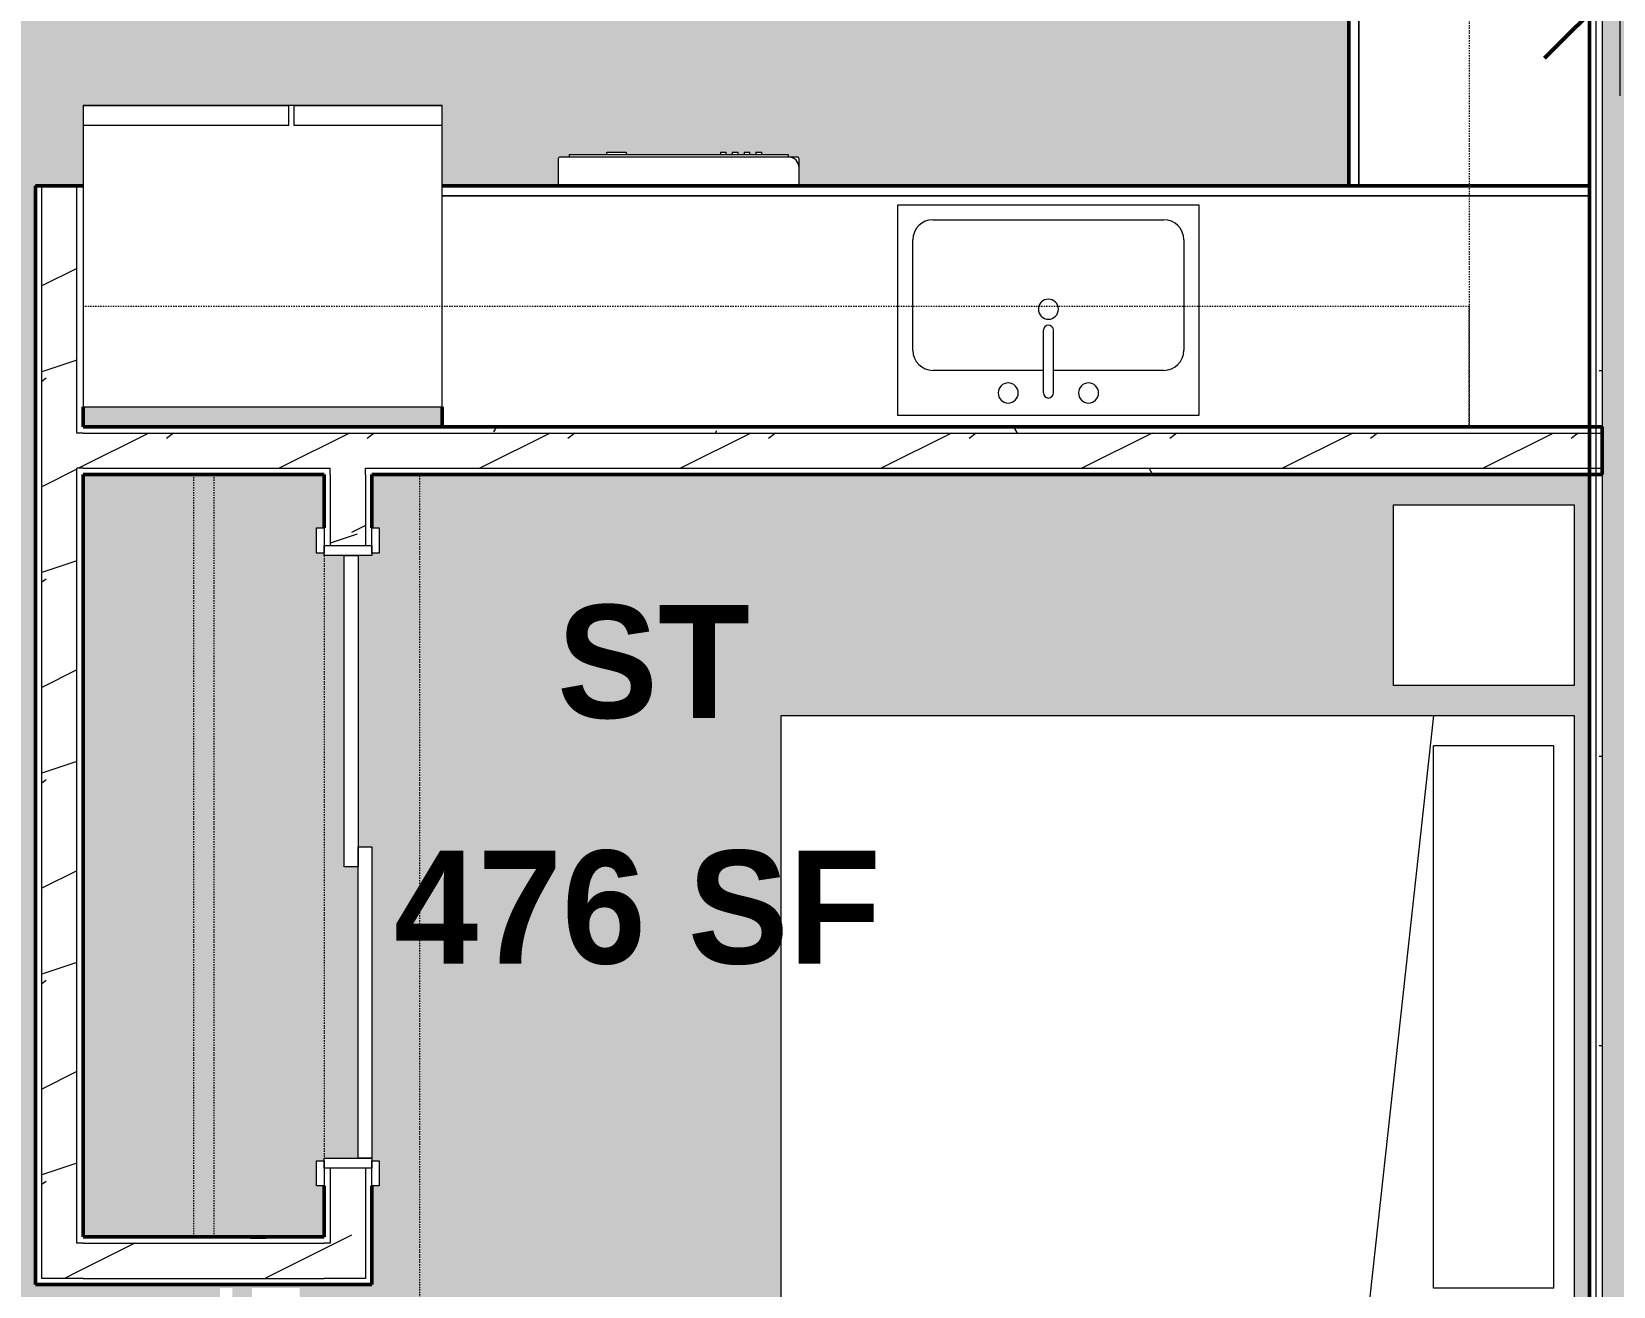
# Model space of a CAD drawing. Header units: inches. Extents: x -4294 to -464, y 9706 to 12475.
# Drawn here: x -2671.3 to -2513.8, y 10564.8 to 10689.8 of the extents above; entities that cross this region are included whole.
import ezdxf

# ---------------------------------------------------------------- set-up
doc = ezdxf.new("R2010")
doc.units = ezdxf.units.IN
doc.header["$MEASUREMENT"] = 0
doc.linetypes.add('Dash', pattern=[0.25, 0.125, -0.125])
for name, color, linetype, lineweight in [('0-1', 7, 'Continuous', 5), ('0-3', 130, 'Continuous', 70), ('A-ANNO-DIMS', 211, 'Continuous', 9), ('A-ANNO-DIMS-120', 211, 'Continuous', 9), ('A-AREA-IDEN', 2, 'Continuous', 9), ('A-AREA-PATT-4', 254, 'Continuous', 9), ('A-DOOR-1', 7, 'Continuous', 9), ('A-DOOR-2', 90, 'Continuous', 20), ('A-DOOR-FRAM-1', 90, 'Continuous', 20), ('A-WALL', 113, 'Continuous', 13), ('A-WALL-2', 250, 'Continuous', 50), ('A-WALL-3', 50, 'Continuous', 13), ('A-WALL-PATT-1', 7, 'Continuous', 9), ('A-WALL-PATT-2', 55, 'Continuous', 9), ('A-WALL-PATT-5', 111, 'Continuous', 9), ('I-FURN-2', 7, 'Continuous', 9), ('I-FURN-HDLN-1', 7, 'Dash', 9), ('I-WALL-1', 2, 'Continuous', 50), ('P-SANR-FIXT-1', 7, 'Continuous', 9), ('Q-CASE-1', 250, 'Continuous', 50), ('Q-CASE-2', 7, 'Continuous', 9), ('Q-CASE-HDLN-1', 7, 'Dash', 9), ('Q-SPCQ-1', 7, 'Continuous', 9)]:
    doc.layers.add(name, color=color, linetype=linetype, lineweight=lineweight)
doc.styles.add('Century Gothic_B', font='GOTHICB.TTF', dxfattribs={"height": 11.25})
doc.dimstyles.new('OD__1__Tol__', dxfattribs={"dimscale": 12, "dimtxt": 11.746893, "dimasz": 1.25, "dimexe": 0.9375, "dimexo": 0.625, "dimgap": 0.15625, "dimtad": 1, "dimdec": 0, "dimzin": 3, "dimdsep": 46, "dimlunit": 4, "dimtxsty": 'Century Gothic_B', "dimblk1": 'OBLIQUE', "dimblk2": 'OBLIQUE', "dimsah": 1, "dimcen": 0.09, "dimdle": 0.9375, "dimazin": 0, "dimtfac": 1, "dimtdec": 4, "dimtix": 1, "dimtmove": 0, "dimatfit": 3, "dimfxl": 1, "dimtvp": 1, "dimtfill": 1, "dimfrac": 2, "dimtolj": 1, "dimtzin": 0, "dimarcsym": 2})
pattern_1 = [(0, (0, 0), (38.4, 9.6), [1.584, -27.216, 1.584, -27.216, -153.6]), (0, (0, 0), (38.4, 9.6), [-57.6, 1.584, -56.016, 1.584, -27.216, -67.2]), (0, (0, 0), (38.4, 9.6), [-144, 1.584, -17.616, 1.584, -46.416]), (120, (14.4, 4.8), (-27.513844, 28.4553755), [1.584, -27.216, 1.584, -27.216, -153.6]), (120, (14.4, 4.8), (-27.513844, 28.4553755), [-57.6, 1.584, -56.016, 1.584, -27.216, -67.2]), (120, (14.4, 4.8), (-27.513844, 28.4553755), [-144, 1.584, -17.616, 1.584, -46.416]), (240, (19.2, 24), (-10.886156, -38.0553755), [1.584, -27.216, 1.584, -27.216, -153.6]), (240, (19.2, 24), (-10.886156, -38.0553755), [-57.6, 1.584, -56.016, 1.584, -27.216, -67.2]), (240, (19.2, 24), (-10.886156, -38.0553755), [-144, 1.584, -17.616, 1.584, -46.416])]
pattern_2 = [(216.87, (7.997, 19.992), (59.9755286, 39.9843071), [9.996, -89.964]), (206.565, (19.992, 13.994), (-19.991807, -19.992219), [22.352, -22.352]), (198.435, (19.992, 3.998), (-39.983821, -19.991955), [12.644, -50.576])]

# ---------------------------------------------------------------- blocks, each defined once
blk = doc.blocks.new('FOLDING_SLIDING CLOSET - 60_ x 80_-1494136-FLOOR PLAN - 1ST FLOOR')
at = {"layer": 'A-DOOR-1'}
for p, q in [((-32.75, 3.25), (-30.25, 3.25)), ((-32.75, 2.5), (-32.75, 3.25)), ((-30.25, 3.25), (-30.25, 2.5)), ((30.25, 3.25), (32.75, 3.25)), ((30.25, 2.5), (30.25, 3.25)), ((32.75, 3.25), (32.75, 2.5)), ((-30.25, 2.5), (-32.75, 2.5)), ((32.75, 2.5), (30.25, 2.5)), ((-32.75, -2.25), (-30.25, -2.25)), ((-32.75, -3), (-32.75, -2.25)), ((-30.25, -3), (-32.75, -3)), ((-30.25, -2.25), (-30.25, -3)), ((30.25, -2.25), (32.75, -2.25)), ((30.25, -3), (30.25, -2.25)), ((32.75, -3), (30.25, -3)), ((32.75, -2.25), (32.75, -3))]:
    blk.add_line(p, q, dxfattribs=at)
at = {"layer": 'A-DOOR-2'}
for p, q in [((-1, 0.5), (30, 0.5)), ((-1, -0.88), (-1, 0.5)), ((30, 0.5), (30, -0.88)), ((-30, -0.88), (1, -0.88)), ((-30, -2.25), (-30, -0.88)), ((30, -0.88), (-1, -0.88)), ((1, -0.88), (1, -2.25)), ((1, -2.25), (-30, -2.25))]:
    blk.add_line(p, q, dxfattribs=at)
at = {"layer": 'A-DOOR-FRAM-1'}
for p, q in [((-31, 2.5), (-30, 2.5)), ((-31, -2.25), (-31, 2.5)), ((-30, 2.5), (-30, -2.25)), ((30, 2.5), (31, 2.5)), ((30, -2.25), (30, 2.5)), ((31, 2.5), (31, -2.25)), ((-30, -2.25), (-31, -2.25)), ((31, -2.25), (30, -2.25))]:
    blk.add_line(p, q, dxfattribs=at)
blk = doc.blocks.new('Refrigerator_-_Side-by-Side_6047 - 36_ X 30_-345559-FLOOR PLAN - 1ST FLOOR')
at = {"layer": 'Q-SPCQ-1'}
for p, q in [((17.87, 14.42), (-17.88, 14.42)), ((-17.88, 14.42), (-17.88, -15.58)), ((17.87, -15.58), (17.87, 14.42)), ((-17.88, -13.58), (-3.13, -13.58)), ((-17.88, -13.58), (-17.88, -15.58)), ((-3.13, -15.58), (-3.13, -13.58)), ((-2.63, -13.58), (17.87, -13.58)), ((-2.63, -13.58), (-2.63, -15.58)), ((17.87, -15.58), (17.87, -13.58)), ((-17.88, -15.58), (17.87, -15.58)), ((-3.13, -15.58), (-17.88, -15.58)), ((17.87, -15.58), (-2.63, -15.58))]:
    blk.add_line(p, q, dxfattribs=at)
blk = doc.blocks.new('OD_CW_Base Cabinet - OD_CW_Base Cabinet-1952712-FLOOR PLAN - 1ST FLOOR')
at = {"layer": 'Q-CASE-1'}
for p, q in [((0.74, 0), (115.08, 0)), ((0.74, -24), (0.74, -22))]:
    blk.add_line(p, q, dxfattribs=at)
at = {"layer": 'Q-CASE-2'}
for p, q in [((0.74, 0), (115.08, 0)), ((115.08, -1), (0.74, -1)), ((0.74, -1), (115.08, -1)), ((0.74, -24), (0.74, -22))]:
    blk.add_line(p, q, dxfattribs=at)
blk = doc.blocks.new('Sink Kitchen-Single - 30_ x 21_-1372827-FLOOR PLAN - 1ST FLOOR')
at = {"layer": 'P-SANR-FIXT-1'}
for p, q in [((-14.38, 10.41), (15.62, 10.41)), ((-14.38, -10.59), (-14.38, 10.41)), ((15.62, 10.41), (15.62, -10.59)), ((-10.88, 8.91), (12.12, 8.91)), ((-12.88, -4.09), (-12.88, 6.91)), ((14.12, 6.91), (14.12, -4.09)), ((0.12, -8.34), (0.12, -2.09)), ((1.12, -8.34), (1.12, -2.09)), ((0.12, -6.09), (-10.88, -6.09)), ((12.12, -6.09), (1.12, -6.09)), ((15.62, -10.59), (-14.38, -10.59))]:
    blk.add_line(p, q, dxfattribs=at)
for centre, radius, start, end in [((-10.88, 6.91), 2, 90, 180), ((12.12, 6.91), 2, 360, 90), ((0.62, 0), 1, 360, 180), ((0.62, 0), 1, 180, 0), ((0.62, -2.09), 0.5, 360, 180), ((-10.88, -4.09), 2, 180, 270), ((12.12, -4.09), 2, 270, 0), ((-3.38, -8.34), 1, 360, 180), ((4.62, -8.34), 1, 0, 180), ((-3.38, -8.34), 1, 180, 0), ((0.62, -8.34), 0.5, 180, 0), ((4.62, -8.34), 1, 180, 0)]:
    blk.add_arc(centre, radius, start, end, dxfattribs=at)
blk = doc.blocks.new('Dishwasher_15404 - 34_ counter-1372825-FLOOR PLAN - 1ST FLOOR')
at = {"layer": 'Q-SPCQ-1'}
for p, q in [((26.68, 0), (24, 0)), ((26.87, -22.93), (26.87, -0.2)), ((27.12, -1.09), (26.87, -1.09)), ((27.12, -1.09), (27.12, -22.91)), ((27.37, -4.82), (27.12, -4.82)), ((27.37, -4.86), (27.37, -5.81)), ((27.37, -5.81), (27.37, -6.76)), ((27.12, -6.79), (27.37, -6.79)), ((27.37, -16.15), (27.12, -16.15)), ((27.12, -16.74), (27.37, -16.74)), ((27.37, -17.33), (27.12, -17.33)), ((27.37, -16.15), (27.37, -16.74)), ((27.37, -17.33), (27.37, -17.92)), ((27.12, -17.92), (27.37, -17.92)), ((27.37, -18.51), (27.12, -18.51)), ((27.37, -18.51), (27.37, -19.1)), ((27.12, -19.1), (27.37, -19.1)), ((27.37, -19.69), (27.12, -19.69)), ((27.12, -20.28), (27.37, -20.28)), ((27.37, -19.69), (27.37, -20.28)), ((27.12, -22.91), (26.87, -22.91)), ((26.87, -23.8), (26.87, -22.93)), ((24, -24), (25.8, -24)), ((25.8, -24), (26.68, -24))]:
    blk.add_line(p, q, dxfattribs=at)
for centre, radius, start, end in [((26.68, -0.2), 0.197, 360, 90), ((26.68, -0.2), 0.197, 0, 90), ((25.8, -22.93), 1.07, 270, 0), ((26.68, -23.8), 0.197, 270, 0)]:
    blk.add_arc(centre, radius, start, end, dxfattribs=at)
blk = doc.blocks.new('OD_CW_Base Cabinet - OD_CW_Base Cabinet-1940048-FLOOR PLAN - 1ST FLOOR')
at = {"layer": 'Q-CASE-1'}
for p, q in [((0.74, -24), (0.74, 0)), ((0.74, 0), (17.97, 0)), ((41.97, 0), (102.5, 0))]:
    blk.add_line(p, q, dxfattribs=at)
at = {"layer": 'Q-CASE-2'}
for p, q in [((0.74, -1), (0.74, 0)), ((0.74, 0), (17.97, 0)), ((17.97, -1), (0.74, -1)), ((0.74, -24), (0.74, -1)), ((0.74, -1), (17.97, -1)), ((41.97, 0), (102.5, 0)), ((102.5, -1), (41.97, -1)), ((41.97, -1), (102.5, -1))]:
    blk.add_line(p, q, dxfattribs=at)
blk = doc.blocks.new('OD_CW_Upper Cabinet - OD_CW_Upper Cabinet-1892285-FLOOR PLAN - 1ST FLOOR')
at = {"layer": 'Q-CASE-HDLN-1'}
for p, q in [((126.5, 24), (0.74, 24)), ((0.74, 24), (0.74, 12)), ((126.5, 12), (126.5, 24)), ((0.74, 12), (126.5, 12))]:
    blk.add_line(p, q, dxfattribs=at)
blk = doc.blocks.new('OD_CW_Upper Cabinet - OD_CW_Upper Cabinet-1952713-FLOOR PLAN - 1ST FLOOR')
at = {"layer": 'Q-CASE-HDLN-1'}
for p, q in [((138.83, 24), (0.74, 24)), ((0.74, 24), (0.74, 12)), ((138.83, 12), (138.83, 24)), ((0.74, 12), (138.83, 12))]:
    blk.add_line(p, q, dxfattribs=at)
blk = doc.blocks.new('OD_CW_Closet - OD_CW_Closet-1868364-FLOOR PLAN - 1ST FLOOR')
at = {"layer": 'Q-CASE-HDLN-1'}
for p, q in [((0.74, -24), (0.74, 0)), ((0.74, 0), (6.05, 0)), ((8.8, 0), (68.8, 0)), ((71.55, 0), (76.64, 0)), ((76.64, 0), (76.64, -24)), ((0.74, -11), (76.64, -11)), ((0.74, -13), (76.64, -13)), ((76.64, -24), (0.74, -24))]:
    blk.add_line(p, q, dxfattribs=at)
blk = doc.blocks.new('Bed-Standard - Queen 60_ x 79_-1433484-FLOOR PLAN - 1ST FLOOR')
at = {"layer": 'I-FURN-2'}
for p, q in [((-19.31, 41.3), (40.69, 41.3)), ((-19.31, -37.7), (-19.31, 41.3)), ((40.69, 41.3), (40.69, -37.7)), ((40.69, -23.7), (-19.31, -17.13)), ((-16.31, -23.7), (37.69, -23.7)), ((-16.31, -35.7), (-16.31, -23.7)), ((37.69, -35.7), (37.69, -23.7)), ((-16.31, -35.7), (37.69, -35.7)), ((40.69, -37.7), (-19.31, -37.7))]:
    blk.add_line(p, q, dxfattribs=at)
at = {"layer": 'I-FURN-HDLN-1'}
for p, q in [((-55.31, 77.3), (64.69, 77.3)), ((-55.31, 45.32), (-55.31, 77.3))]:
    blk.add_line(p, q, dxfattribs=at)
blk = doc.blocks.new('Table-Night Stand - 18_ x 18_ x 24_-1372838-FLOOR PLAN - 1ST FLOOR')
at = {"layer": 'I-FURN-2'}
for p, q in [((0.15, 0), (18.15, 0)), ((0.15, -18), (0.15, 0)), ((18.15, 0), (18.15, -18)), ((18.15, -18), (0.15, -18))]:
    blk.add_line(p, q, dxfattribs=at)
blk = doc.blocks.new('CTR - 1st Phase - Unit Layouts_rvt-1-FLOOR PLAN - 1ST FLOOR')
at = {"layer": 'A-WALL-PATT-1'}
h = blk.add_hatch(dxfattribs=at)
h.set_pattern_fill('FP_3', color=256, style=0, pattern_type=2)
h.set_pattern_definition(pattern_1)
h.paths.add_polyline_path([(-2567.71, 10649.79), (-2516.12, 10649.79), (-2516.12, 10650.41), (-2666.21, 10650.41), (-2666.21, 10649.79), (-2594.25, 10649.79)], flags=0)
h = blk.add_hatch(dxfattribs=at)
h.set_pattern_fill('FP_3', color=256, style=0, pattern_type=2)
h.set_pattern_definition(pattern_1)
h.paths.add_polyline_path([(-2666.21, 10645.66), (-2641.59, 10645.66), (-2641.59, 10646.29), (-2666.21, 10646.29)], flags=0)
h.paths.add_polyline_path([(-2535.67, 10645.66), (-2516.12, 10645.66), (-2516.12, 10646.29), (-2638.09, 10646.29), (-2638.09, 10645.66), (-2567.71, 10645.66)], flags=0)
h = blk.add_hatch(dxfattribs=at)
h.set_pattern_fill('FP_3', color=256, style=0, pattern_type=2)
h.set_pattern_definition(pattern_1)
h.paths.add_polyline_path([(-2637.46, 10565.01), (-2637.46, 10576.6), (-2638.09, 10576.6), (-2638.09, 10565.01)], flags=0)
h.paths.add_polyline_path([(-2637.46, 10638.6), (-2637.46, 10645.66), (-2638.09, 10645.66), (-2638.09, 10638.6)], flags=0)
h = blk.add_hatch(dxfattribs=at)
h.set_pattern_fill('FP_3', color=256, style=0, pattern_type=2)
h.set_pattern_definition(pattern_1)
h.paths.add_polyline_path([(-2664.19, 10569.13), (-2642.21, 10569.13), (-2642.21, 10569.76), (-2666.21, 10569.76), (-2666.21, 10569.13)], flags=0)
at = {"layer": 'A-WALL-PATT-2'}
h = blk.add_hatch(dxfattribs=at)
h.set_pattern_fill('FP_7', color=256, style=0, pattern_type=2)
h.set_pattern_definition(pattern_2)
h.paths.add_polyline_path([(-2666.87, 10565.63), (-2666.84, 10565.63), (-2666.84, 10674.41), (-2670.34, 10674.41), (-2670.34, 10565.63)], flags=0)
h = blk.add_hatch(dxfattribs=at)
h.set_pattern_fill('FP_7', color=256, style=0, pattern_type=2)
h.set_pattern_definition(pattern_2)
h.paths.add_polyline_path([(-2618.88, 10646.29), (-2514.87, 10646.29), (-2514.87, 10649.79), (-2666.84, 10649.79), (-2666.84, 10646.29), (-2622.83, 10646.29)], flags=0)
h = blk.add_hatch(dxfattribs=at)
h.set_pattern_fill('FP_7', color=256, style=0, pattern_type=2)
h.set_pattern_definition(pattern_2)
h.paths.add_polyline_path([(-2638.09, 10565.63), (-2638.09, 10576.6), (-2641.59, 10576.6), (-2641.59, 10565.63)], flags=0)
h.paths.add_polyline_path([(-2641.59, 10638.6), (-2638.09, 10638.6), (-2638.09, 10646.29), (-2641.59, 10646.29), (-2641.59, 10645.66)], flags=0)
h = blk.add_hatch(dxfattribs=at)
h.set_pattern_fill('FP_7', color=256, style=0, pattern_type=2)
h.set_pattern_definition(pattern_2)
h.paths.add_polyline_path([(-2664.19, 10565.63), (-2641.59, 10565.65), (-2641.59, 10569.13), (-2666.84, 10569.13), (-2666.84, 10565.63), (-2666.21, 10565.63)], flags=0)
at = {"layer": 'A-WALL-2'}
for p, q in [((-2670.96, 10674.41), (-2670.96, 10565.01)), ((-2666.21, 10674.41), (-2670.96, 10674.41)), ((-2666.21, 10650.41), (-2666.21, 10652.41)), ((-2514.87, 10650.41), (-2666.21, 10650.41)), ((-2514.87, 10645.66), (-2514.87, 10650.41)), ((-2666.21, 10645.66), (-2642.21, 10645.66)), ((-2666.21, 10569.76), (-2666.21, 10645.66)), ((-2642.21, 10645.66), (-2642.21, 10640.35)), ((-2637.46, 10640.35), (-2637.46, 10645.66)), ((-2637.46, 10645.66), (-2514.87, 10645.66)), ((-2642.21, 10574.85), (-2642.21, 10569.76)), ((-2637.46, 10565.01), (-2637.46, 10574.85)), ((-2642.21, 10569.76), (-2666.21, 10569.76)), ((-2670.96, 10565.01), (-2670.34, 10565.01)), ((-2670.34, 10565.01), (-2666.21, 10565.01)), ((-2666.21, 10565.01), (-2642.21, 10565.01)), ((-2642.21, 10565.01), (-2638.09, 10565.01)), ((-2638.09, 10565.01), (-2637.46, 10565.01))]:
    blk.add_line(p, q, dxfattribs=at)
at = {"layer": 'A-WALL-3'}
for p, q in [((-2670.34, 10565.63), (-2670.34, 10674.41)), ((-2666.84, 10649.79), (-2666.84, 10674.41)), ((-2666.21, 10649.79), (-2666.84, 10649.79)), ((-2666.21, 10649.79), (-2514.87, 10649.79)), ((-2666.21, 10646.29), (-2666.84, 10646.29)), ((-2666.84, 10569.13), (-2666.84, 10646.29)), ((-2666.21, 10646.29), (-2641.59, 10646.29)), ((-2641.59, 10645.66), (-2641.59, 10646.29)), ((-2641.59, 10645.66), (-2641.59, 10638.6)), ((-2638.09, 10645.66), (-2638.09, 10646.29)), ((-2638.09, 10646.29), (-2514.87, 10646.29)), ((-2638.09, 10645.66), (-2638.09, 10638.6)), ((-2641.59, 10576.6), (-2641.59, 10569.13)), ((-2638.09, 10576.6), (-2638.09, 10565.63)), ((-2666.21, 10569.13), (-2666.84, 10569.13)), ((-2666.21, 10569.13), (-2642.21, 10569.13)), ((-2641.59, 10569.13), (-2642.21, 10569.13)), ((-2666.84, 10565.63), (-2670.34, 10565.63)), ((-2666.21, 10565.63), (-2666.84, 10565.63)), ((-2666.21, 10565.63), (-2642.21, 10565.63)), ((-2641.59, 10565.63), (-2642.21, 10565.63)), ((-2638.09, 10565.63), (-2641.59, 10565.63))]:
    blk.add_line(p, q, dxfattribs=at)
at = {"layer": '0-3'}
for name, p, rotation in [('OD_CW_Base Cabinet - OD_CW_Base Cabinet-1940048-FLOOR PLAN - 1ST FLOOR', (-2540.12, 10673.68), 89.99999999999376), ('OD_CW_Upper Cabinet - OD_CW_Upper Cabinet-1892285-FLOOR PLAN - 1ST FLOOR', (-2540.12, 10776.91), 269.9999999999888), ('Refrigerator_-_Side-by-Side_6047 - 36_ X 30_-345559-FLOOR PLAN - 1ST FLOOR', (-2648.34, 10666.84), 180), ('Dishwasher_15404 - 34_ counter-1372825-FLOOR PLAN - 1ST FLOOR', (-2618.88, 10650.41), 89.999999999993), ('OD_CW_Upper Cabinet - OD_CW_Upper Cabinet-1952713-FLOOR PLAN - 1ST FLOOR', (-2527.39, 10674.41), 180), ('OD_CW_Closet - OD_CW_Closet-1868364-FLOOR PLAN - 1ST FLOOR', (-2642.21, 10646.4), 269.9999999999991), ('Bed-Standard - Queen 60_ x 79_-1433484-FLOOR PLAN - 1ST FLOOR', (-2555.38, 10580.98), 90.00000000000497), ('Table-Night Stand - 18_ x 18_ x 24_-1372838-FLOOR PLAN - 1ST FLOOR', (-2535.67, 10624.52), 90.00000000000944), ('FOLDING_SLIDING CLOSET - 60_ x 80_-1494136-FLOOR PLAN - 1ST FLOOR', (-2639.71, 10607.6), 89.99999999999167)]:
    blk.add_blockref(name, p, dxfattribs=dict(at, rotation=rotation))
for name, p in [('OD_CW_Base Cabinet - OD_CW_Base Cabinet-1952712-FLOOR PLAN - 1ST FLOOR', (-2631.2, 10674.41)), ('Sink Kitchen-Single - 30_ x 21_-1372827-FLOOR PLAN - 1ST FLOOR', (-2570.67, 10662.13))]:
    blk.add_blockref(name, p, dxfattribs=at)
blk = doc.blocks.new('DIMBLOCK14-FLOOR PLAN - 1ST FLOOR')
at = {"layer": 'A-ANNO-DIMS-120', "lineweight": 50}
for p, q in [((-2714.72, 10694.64), (-2707.22, 10702.14)), ((-2513.12, 10694.64), (-2505.62, 10702.14)), ((-2714.72, 10694.64), (-2722.22, 10687.14)), ((-2513.12, 10694.64), (-2520.62, 10687.14))]:
    blk.add_line(p, q, dxfattribs=at)
at = {"layer": 'A-ANNO-DIMS-120'}
for p, q in [((-2714.72, 10697.75), (-2714.72, 10683.39)), ((-2714.72, 10694.64), (-2714.72, 10697.75)), ((-2513.12, 10697.75), (-2513.12, 10683.39)), ((-2513.12, 10694.64), (-2513.12, 10697.75)), ((-2714.72, 10694.64), (-2513.12, 10694.64))]:
    blk.add_line(p, q, dxfattribs=at)
at = {"layer": 'A-ANNO-DIMS-120', "color": 0, "insert": (-2643.66, 10710.94), "char_height": 11.25, "width": 71.3764, "attachment_point": 1, "line_spacing_factor": 0.984502, "style": 'Century Gothic_B', "bg_fill": 3, "box_fill_scale": 1.25, "bg_fill_color": 256, "bg_fill_true_color": 13158600, "bg_fill_transparency": 0}
blk.add_mtext('16\' - 10"', dxfattribs=at)
blk = doc.blocks.new('_Oblique')
at = {"color": 0, "linetype": 'ByBlock', "lineweight": -2}
blk.add_line((-0.5, -0.5), (0.5, 0.5), dxfattribs=at)
blk = doc.blocks.new('DIMBLOCK15-FLOOR PLAN - 1ST FLOOR')
at = {"layer": 'A-ANNO-DIMS-120', "lineweight": 50}
for p, q in [((-2513.12, 10694.64), (-2505.62, 10702.14)), ((-2100.32, 10694.64), (-2092.82, 10702.14)), ((-2513.12, 10694.64), (-2520.62, 10687.14)), ((-2100.32, 10694.64), (-2107.82, 10687.14))]:
    blk.add_line(p, q, dxfattribs=at)
at = {"layer": 'A-ANNO-DIMS-120'}
for p, q in [((-2513.12, 10697.75), (-2513.12, 10683.39)), ((-2513.12, 10694.64), (-2513.12, 10697.75)), ((-2100.32, 10697.75), (-2100.32, 10683.39)), ((-2100.32, 10694.64), (-2100.32, 10697.75)), ((-2513.12, 10694.64), (-2089.07, 10694.64))]:
    blk.add_line(p, q, dxfattribs=at)
at = {"layer": 'A-ANNO-DIMS-120', "color": 0, "insert": (-2332.08, 10710.94), "char_height": 11.25, "width": 60.8601, "attachment_point": 1, "line_spacing_factor": 0.984502, "style": 'Century Gothic_B', "bg_fill": 3, "box_fill_scale": 1.25, "bg_fill_color": 256, "bg_fill_true_color": 13158600, "bg_fill_transparency": 0}
blk.add_mtext('34\' - 5"', dxfattribs=at)

msp = doc.modelspace()

# ---------------------------------------------------------------- hatches: boundary and pattern name
at = {"layer": 'A-AREA-PATT-4'}
h = msp.add_hatch(color=256, dxfattribs=at)
h.paths.add_polyline_path([(-2586.85823, 10454.7894), (-2578.83445, 10454.7894), (-2578.83445, 10462.51562), (-2578.70748, 10463.48003), (-2578.33523, 10464.37873), (-2577.74306, 10465.15045), (-2576.97134, 10465.74262), (-2576.07264, 10466.11487), (-2575.03192, 10466.24184), (-2573.71989, 10466.24184), (-2574.0676, 10469.26562), (-2575.25936, 10470.26562), (-2575.82612, 10471.26562), (-2576.18391, 10472.77514), (-2576.27107, 10473.26942), (-2576.35823, 10474.26562), (-2576.18391, 10476.25801), (-2575.64598, 10478.26562), (-2574.91804, 10480.26562), (-2573.98542, 10482.26562), (-2572.59799, 10484.26562), (-2571.59799, 10485.26562), (-2570.73196, 10485.76562), (-2569.35823, 10486.26562), (-2568.35823, 10486.26562), (-2566.98449, 10485.76562), (-2566.11846, 10485.26562), (-2565.11846, 10484.26562), (-2563.73103, 10482.26562), (-2562.79841, 10480.26562), (-2562.07047, 10478.26562), (-2561.53254, 10476.25801), (-2561.35823, 10474.26562), (-2561.53254, 10472.77514), (-2561.62238, 10472.26562), (-2561.89033, 10471.26562), (-2562.45709, 10470.26562), (-2563.64885, 10469.26562), (-2563.99656, 10466.24184), (-2562.60823, 10466.24184), (-2561.64381, 10466.11487), (-2560.74511, 10465.74262), (-2559.97339, 10465.15045), (-2559.38122, 10464.37873), (-2559.00897, 10463.48003), (-2558.882, 10462.51562), (-2558.882, 10454.7894), (-2552.85823, 10454.7894), (-2552.85823, 10457.4144), (-2548.10823, 10457.4144), (-2548.10823, 10454.7894), (-2516.12374, 10454.7894), (-2516.12374, 10520.9144), (-2600.70154, 10520.9144), (-2600.70154, 10521.7894), (-2564.70154, 10521.7894), (-2564.70154, 10524.7894), (-2600.70154, 10524.7894), (-2600.70154, 10525.6644), (-2516.12374, 10525.6644), (-2516.12374, 10645.6644), (-2637.46264, 10645.6644), (-2637.46264, 10640.3519), (-2636.71264, 10640.3519), (-2636.71264, 10637.8519), (-2637.46264, 10637.8519), (-2637.46264, 10637.6019), (-2638.83764, 10637.6019), (-2638.83764, 10608.6019), (-2637.46264, 10608.6019), (-2637.4199, 10577.3519), (-2636.71264, 10577.3519), (-2636.71264, 10574.8519), (-2637.46264, 10574.8519), (-2637.46264, 10565.00981), (-2670.96264, 10565.00981), (-2670.96264, 10674.4144), (-2666.21264, 10674.4144), (-2666.21264, 10682.4144), (-2630.46264, 10682.4144), (-2630.46264, 10674.4144), (-2618.87899, 10674.4144), (-2618.87899, 10677.09255), (-2618.68214, 10677.2894), (-2617.78605, 10677.2894), (-2617.78605, 10677.5394), (-2614.02141, 10677.5394), (-2614.02141, 10677.7894), (-2612.11998, 10677.7894), (-2612.11998, 10677.5394), (-2602.72896, 10677.5394), (-2602.72896, 10677.7894), (-2602.13841, 10677.7894), (-2602.13841, 10677.5394), (-2601.54785, 10677.5394), (-2601.54785, 10677.7894), (-2600.9573, 10677.7894), (-2600.9573, 10677.5394), (-2600.36675, 10677.5394), (-2600.36675, 10677.7894), (-2599.7762, 10677.7894), (-2599.7762, 10677.5394), (-2599.18565, 10677.5394), (-2599.18565, 10677.7894), (-2598.5951, 10677.7894), (-2598.5951, 10677.5394), (-2595.97192, 10677.5394), (-2595.95084, 10677.2894), (-2595.02259, 10677.26734), (-2594.93665, 10677.23174), (-2594.87899, 10677.09255), (-2594.87899, 10674.4144), (-2540.12374, 10674.4144), (-2540.12374, 10776.1769), (-2547.62514, 10776.1769), (-2547.62514, 10781.5519), (-2542.87514, 10781.5519), (-2542.87514, 10780.9269), (-2516.12374, 10780.9269), (-2516.12374, 10812.8644), (-2542.87514, 10812.8644), (-2542.87514, 10811.5519), (-2547.62514, 10811.5519), (-2547.62514, 10812.8644), (-2674.69796, 10812.8644), (-2674.69796, 10780.5894), (-2649.29874, 10780.5894), (-2649.29874, 10720.5894), (-2679.29874, 10720.5894), (-2679.29874, 10780.5894), (-2680.74551, 10780.5894), (-2680.74551, 10785.3394), (-2679.44796, 10785.3394), (-2679.44796, 10812.8644), (-2711.72374, 10812.8644), (-2711.72374, 10785.3394), (-2710.74551, 10785.3394), (-2710.74551, 10780.5894), (-2711.72374, 10780.5894), (-2711.72374, 10476.3894), (-2710.72374, 10476.3894), (-2710.72374, 10475.3894), (-2708.72374, 10475.3894), (-2708.72374, 10473.4519), (-2708.09874, 10473.4519), (-2708.09874, 10473.3894), (-2673.34874, 10473.3894), (-2673.34874, 10473.4519), (-2672.72374, 10473.4519), (-2672.72374, 10475.3894), (-2670.72374, 10475.3894), (-2670.72374, 10476.3894), (-2649.40014, 10476.3894), (-2649.40014, 10484.6644), (-2651.34806, 10484.66281), (-2651.36936, 10483.6644), (-2652.59806, 10483.6644), (-2652.59806, 10484.6644), (-2652.87123, 10484.6644), (-2652.84806, 10486.1644), (-2652.59806, 10486.1644), (-2652.59806, 10487.76861), (-2652.84806, 10487.76861), (-2652.84806, 10490.1068), (-2653.02514, 10490.1068), (-2653.02514, 10491.6068), (-2652.84806, 10491.6068), (-2652.84806, 10519.93042), (-2653.02514, 10519.93042), (-2653.02514, 10520.04662), (-2653.09806, 10520.0984), (-2653.09806, 10520.42162), (-2653.34806, 10520.42162), (-2653.34806, 10520.03334), (-2653.59806, 10520.08351), (-2653.59806, 10523.02571), (-2653.34806, 10522.97095), (-2653.34806, 10520.77518), (-2653.09806, 10520.82333), (-2653.09806, 10521.15018), (-2653.02514, 10521.15018), (-2653.02514, 10521.43042), (-2652.84806, 10521.43042), (-2652.84806, 10523.76861), (-2652.59806, 10523.76861), (-2652.59806, 10562.1644), (-2652.87123, 10562.1644), (-2652.87123, 10563.6644), (-2652.59806, 10563.6644), (-2652.57677, 10564.6644), (-2651.34806, 10564.6644), (-2651.34806, 10563.6644), (-2649.40014, 10563.6644), (-2649.40014, 10564.6644), (-2644.65014, 10564.6644), (-2644.65014, 10561.6644), (-2649.40014, 10561.6644), (-2649.40014, 10562.1644), (-2651.34806, 10562.1644), (-2651.34806, 10523.76861), (-2651.09806, 10523.76861), (-2651.09806, 10487.76861), (-2651.34806, 10487.76861), (-2651.34806, 10486.1644), (-2649.40014, 10486.1644), (-2649.40014, 10525.6644), (-2634.70154, 10525.6644), (-2634.70154, 10520.9144), (-2644.65014, 10520.9144), (-2644.65014, 10478.7894), (-2586.85823, 10478.7894), (-2586.85823, 10456.66988)], flags=0)
h.paths.add_polyline_path([(-2707.70734, 10475.3894), (-2708.72374, 10475.3894), (-2708.72374, 10511.3894), (-2706.97374, 10511.3894), (-2706.97374, 10475.3894)], flags=0)
h.paths.add_polyline_path([(-2552.23323, 10477.4144), (-2552.85823, 10477.4144), (-2552.85823, 10484.9144), (-2516.15014, 10484.9144), (-2516.15014, 10480.1644), (-2548.10823, 10480.1644), (-2548.10823, 10477.4144), (-2548.73323, 10477.4144)], flags=0)
h.paths.add_polyline_path([(-2517.67302, 10540.73256), (-2535.67302, 10540.73256), (-2535.67302, 10558.73256), (-2517.67302, 10558.73256)], flags=0)
h.paths.add_polyline_path([(-2596.67302, 10561.6644), (-2596.67302, 10621.6644), (-2517.67302, 10621.6644), (-2517.67302, 10561.6644), (-2567.71017, 10561.6644)], flags=0)
h.paths.add_polyline_path([(-2666.21264, 10569.75981), (-2642.21264, 10569.75981), (-2642.21264, 10574.8519), (-2642.96264, 10574.8519), (-2642.96264, 10577.3519), (-2642.21264, 10577.3519), (-2642.21264, 10577.6019), (-2638.83764, 10577.6019), (-2638.83764, 10606.6019), (-2640.21264, 10606.6019), (-2640.21264, 10637.6019), (-2642.21264, 10637.6019), (-2642.21264, 10637.8519), (-2642.96264, 10637.8519), (-2642.96264, 10640.3519), (-2642.21264, 10640.3519), (-2642.21264, 10645.6644), (-2666.21264, 10645.6644), (-2666.21264, 10578.07859)], flags=0)
h.paths.add_polyline_path([(-2517.67302, 10624.6644), (-2535.67302, 10624.6644), (-2535.67302, 10642.6644), (-2517.67302, 10642.6644)], flags=0)
h.paths.add_polyline_path([(-2666.21264, 10650.4144), (-2630.46264, 10650.4144), (-2630.46264, 10652.4144), (-2666.21264, 10652.4144)], flags=0)
h.paths.add_polyline_path([(-2695.29874, 10702.09966), (-2711.42374, 10702.09966), (-2711.42374, 10774.09966), (-2695.29874, 10774.09966), (-2695.29874, 10756.09966), (-2699.29874, 10756.09966), (-2699.29874, 10720.09966), (-2695.29874, 10720.09966), (-2695.29874, 10702.53716)], flags=0)
h.paths.add_polyline_path([(-2606.15479, 10717.95673), (-2633.65479, 10717.95673), (-2633.65479, 10723.95673), (-2634.65479, 10723.95673), (-2634.65479, 10795.95673), (-2633.65479, 10795.95673), (-2633.65479, 10801.95673), (-2598.65479, 10801.95673), (-2598.65479, 10717.95673), (-2602.65479, 10717.95673)], flags=0)
h.paths.add_polyline_path([(-2543.50014, 10784.5519), (-2543.71264, 10784.5519), (-2543.71264, 10809.5519), (-2517.71264, 10809.5519), (-2517.71264, 10784.5519), (-2542.87514, 10784.5519)], flags=0)
h.paths.add_polyline_path([(-2708.02346, 10786.7394), (-2708.48274, 10786.7394), (-2708.48274, 10787.2394), (-2709.49551, 10787.2394), (-2709.49551, 10812.4894), (-2681.49551, 10812.4894), (-2681.49551, 10787.2394), (-2691.00403, 10787.2394), (-2691.02901, 10786.7394), (-2691.487, 10786.7394), (-2691.487, 10787.2394), (-2707.75829, 10787.2394), (-2707.79575, 10786.7394), (-2707.93301, 10786.7394)], flags=0)
at = {"layer": 'A-WALL-PATT-5'}
h = msp.add_hatch(dxfattribs=at)
h.set_pattern_fill('FP_3', color=256, style=0, pattern_type=2)
h.set_pattern_definition(pattern_1)
h.paths.add_polyline_path([(-2516.12374, 10454.1644), (-2515.49874, 10454.16744), (-2515.49874, 10646.2894), (-2516.12374, 10646.2894), (-2516.12374, 10454.7894)], flags=0)
h.paths.add_polyline_path([(-2516.12374, 10649.7894), (-2515.49874, 10649.7894), (-2515.49874, 10813.2394), (-2516.12374, 10813.2394), (-2516.12374, 10674.4144)], flags=0)
h = msp.add_hatch(dxfattribs=at)
h.set_pattern_fill('FP_3', color=256, style=0, pattern_type=2)
h.set_pattern_definition(pattern_1)
h.paths.add_polyline_path([(-2514.87374, 10453.5394), (-2514.87374, 10646.2894), (-2515.49874, 10646.2894), (-2515.49874, 10453.5394)], flags=0)
h.paths.add_polyline_path([(-2514.87374, 10649.7894), (-2514.87374, 10813.2394), (-2515.49874, 10813.2394), (-2515.49874, 10649.7894), (-2515.20187, 10649.7894)], flags=0)
h = msp.add_hatch(dxfattribs=at)
h.set_pattern_fill('FP_38', color=256, style=0, pattern_type=2)
h.set_pattern_definition([(161.57, (0.6, 0.6), (-4.80033747, -0.00041462), [0, -34.152, 3.792, 0]), (18.43, (-0.6, 0.6), (-4.80033747, 0.00041462), [0, -34.152, 3.792, 0]), (108.43, (0.6, 0.6), (2.39913218, -12.00105099), [11.382, -26.562]), (71.57, (-0.6, 0.6), (2.39913218, 12.00105099), [11.382, -26.562])])
h.paths.add_polyline_path([(-2514.87374, 10450.0394), (-2511.37374, 10450.0394), (-2511.37374, 10453.5394), (-2512.38809, 10453.5394), (-2511.76309, 10454.1644), (-2512.64698, 10454.1644), (-2511.37374, 10455.43764), (-2511.37374, 10813.2394), (-2514.87374, 10813.2394), (-2514.87374, 10450.04548)], flags=0)

# ---------------------------------------------------------------- linework, layer by layer
at = {"layer": 'A-WALL'}
for p, q in [((-2515.49874, 10813.2394), (-2515.49874, 10454.1644)), ((-2514.87374, 10813.2394), (-2514.87374, 10453.5394))]:
    msp.add_line(p, q, dxfattribs=at)
at = {"layer": 'I-WALL-1'}
msp.add_line((-2516.12374, 10813.2394), (-2516.12374, 10454.7894), dxfattribs=at)

# ---------------------------------------------------------------- block references
at = {"layer": '0-1'}
msp.add_blockref('CTR - 1st Phase - Unit Layouts_rvt-1-FLOOR PLAN - 1ST FLOOR', (0, 0), dxfattribs=at)

# ---------------------------------------------------------------- texts
at = {"layer": 'A-AREA-IDEN', "char_height": 11.25, "attachment_point": 1, "style": 'Century Gothic_B'}
for s, insert, width in [('ST', (-2618.99209, 10632.6845), 18.18), ('476 SF', (-2635.24406, 10608.22689), 57.57)]:
    msp.add_mtext(s, dxfattribs=dict(at, insert=insert, width=width))

# ---------------------------------------------------------------- next in the draw order: dimensions: what is measured, and where the dimension line sits
at = {"layer": 'A-ANNO-DIMS'}
dim = msp.add_linear_dim(base=(-2513.12374, 10694.64467), p1=(-2714.72374, 10705.25128), p2=(-2513.12374, 10705.25128), dimstyle='OD__1__Tol__', override={"dimpost": '<>', "dimfxl": 201.6}, dxfattribs=at)
dim.commit()
dim.dimension.update_dxf_attribs({"geometry": 'DIMBLOCK14-FLOOR PLAN - 1ST FLOOR', "text_midpoint": (-2613.92374, 10702.42765)})

# ---------------------------------------------------------------- next in the draw order: dimensions: what is measured, and where the dimension line sits
dim = msp.add_linear_dim(base=(-2100.32374, 10694.64467), p1=(-2513.12374, 10705.25128), p2=(-2100.32374, 10705.25128), dimstyle='OD__1__Tol__', override={"dimpost": '<>', "dimfxl": 412.8}, dxfattribs=at)
dim.commit()
dim.dimension.update_dxf_attribs({"geometry": 'DIMBLOCK15-FLOOR PLAN - 1ST FLOOR', "text_midpoint": (-2306.72374, 10702.42765)})

doc.saveas('drawing.dxf')
